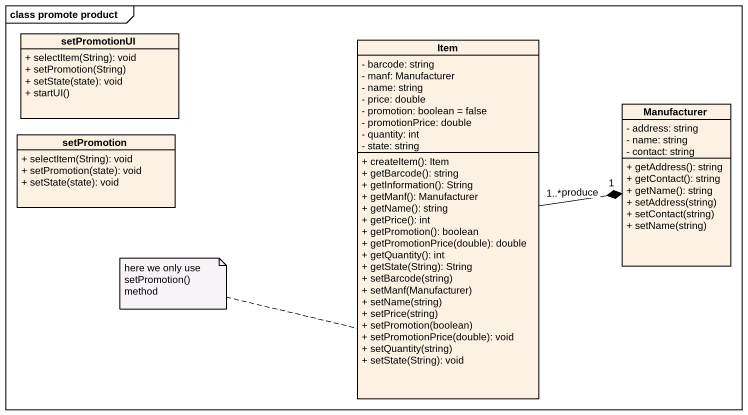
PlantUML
@startuml
mainframe class promote product
hide circle
hide empty members
skinparam classAttributeIconSize 0
class setPromotionUI {
  + selectItem(String): void
  + setPromotion(String)
  + setState(state): void
  + startUI()
}
class Item {
  - barcode: string
  - manf: Manufacturer
  - name: string
  - price: double
  - promotion: boolean = false
  - promotionPrice: double
  - quantity: int
  - state: string
  + createItem(): Item
  + getBarcode(): string
  + getInformation(): String
  + getManf(): Manufacturer
  + getName(): string
  + getPrice(): int
  + getPromotion(): boolean
  + getPromotionPrice(double): double
  + getQuantity(): int
  + getState(String): String
  + setBarcode(string)
  + setManf(Manufacturer)
  + setName(string)
  + setPrice(string)
  + setPromotion(boolean)
  + setPromotionPrice(double): void
  + setQuantity(string)
  + setState(String): void
}
class setPromotion {
  + selectItem(String): void
  + setPromotion(state): void
  + setState(state): void
}
class Manufacturer {
  - address: string
  - name: string
  - contact: string
  + getAddress(): string
  + getContact(): string
  + getName(): string
  + setAddress(string)
  + setContact(string)
  + setName(string)
}
Item "1..*" -right-* "1" Manufacturer : produce
note left of Item : here we only use setPromotion() method
@enduml
